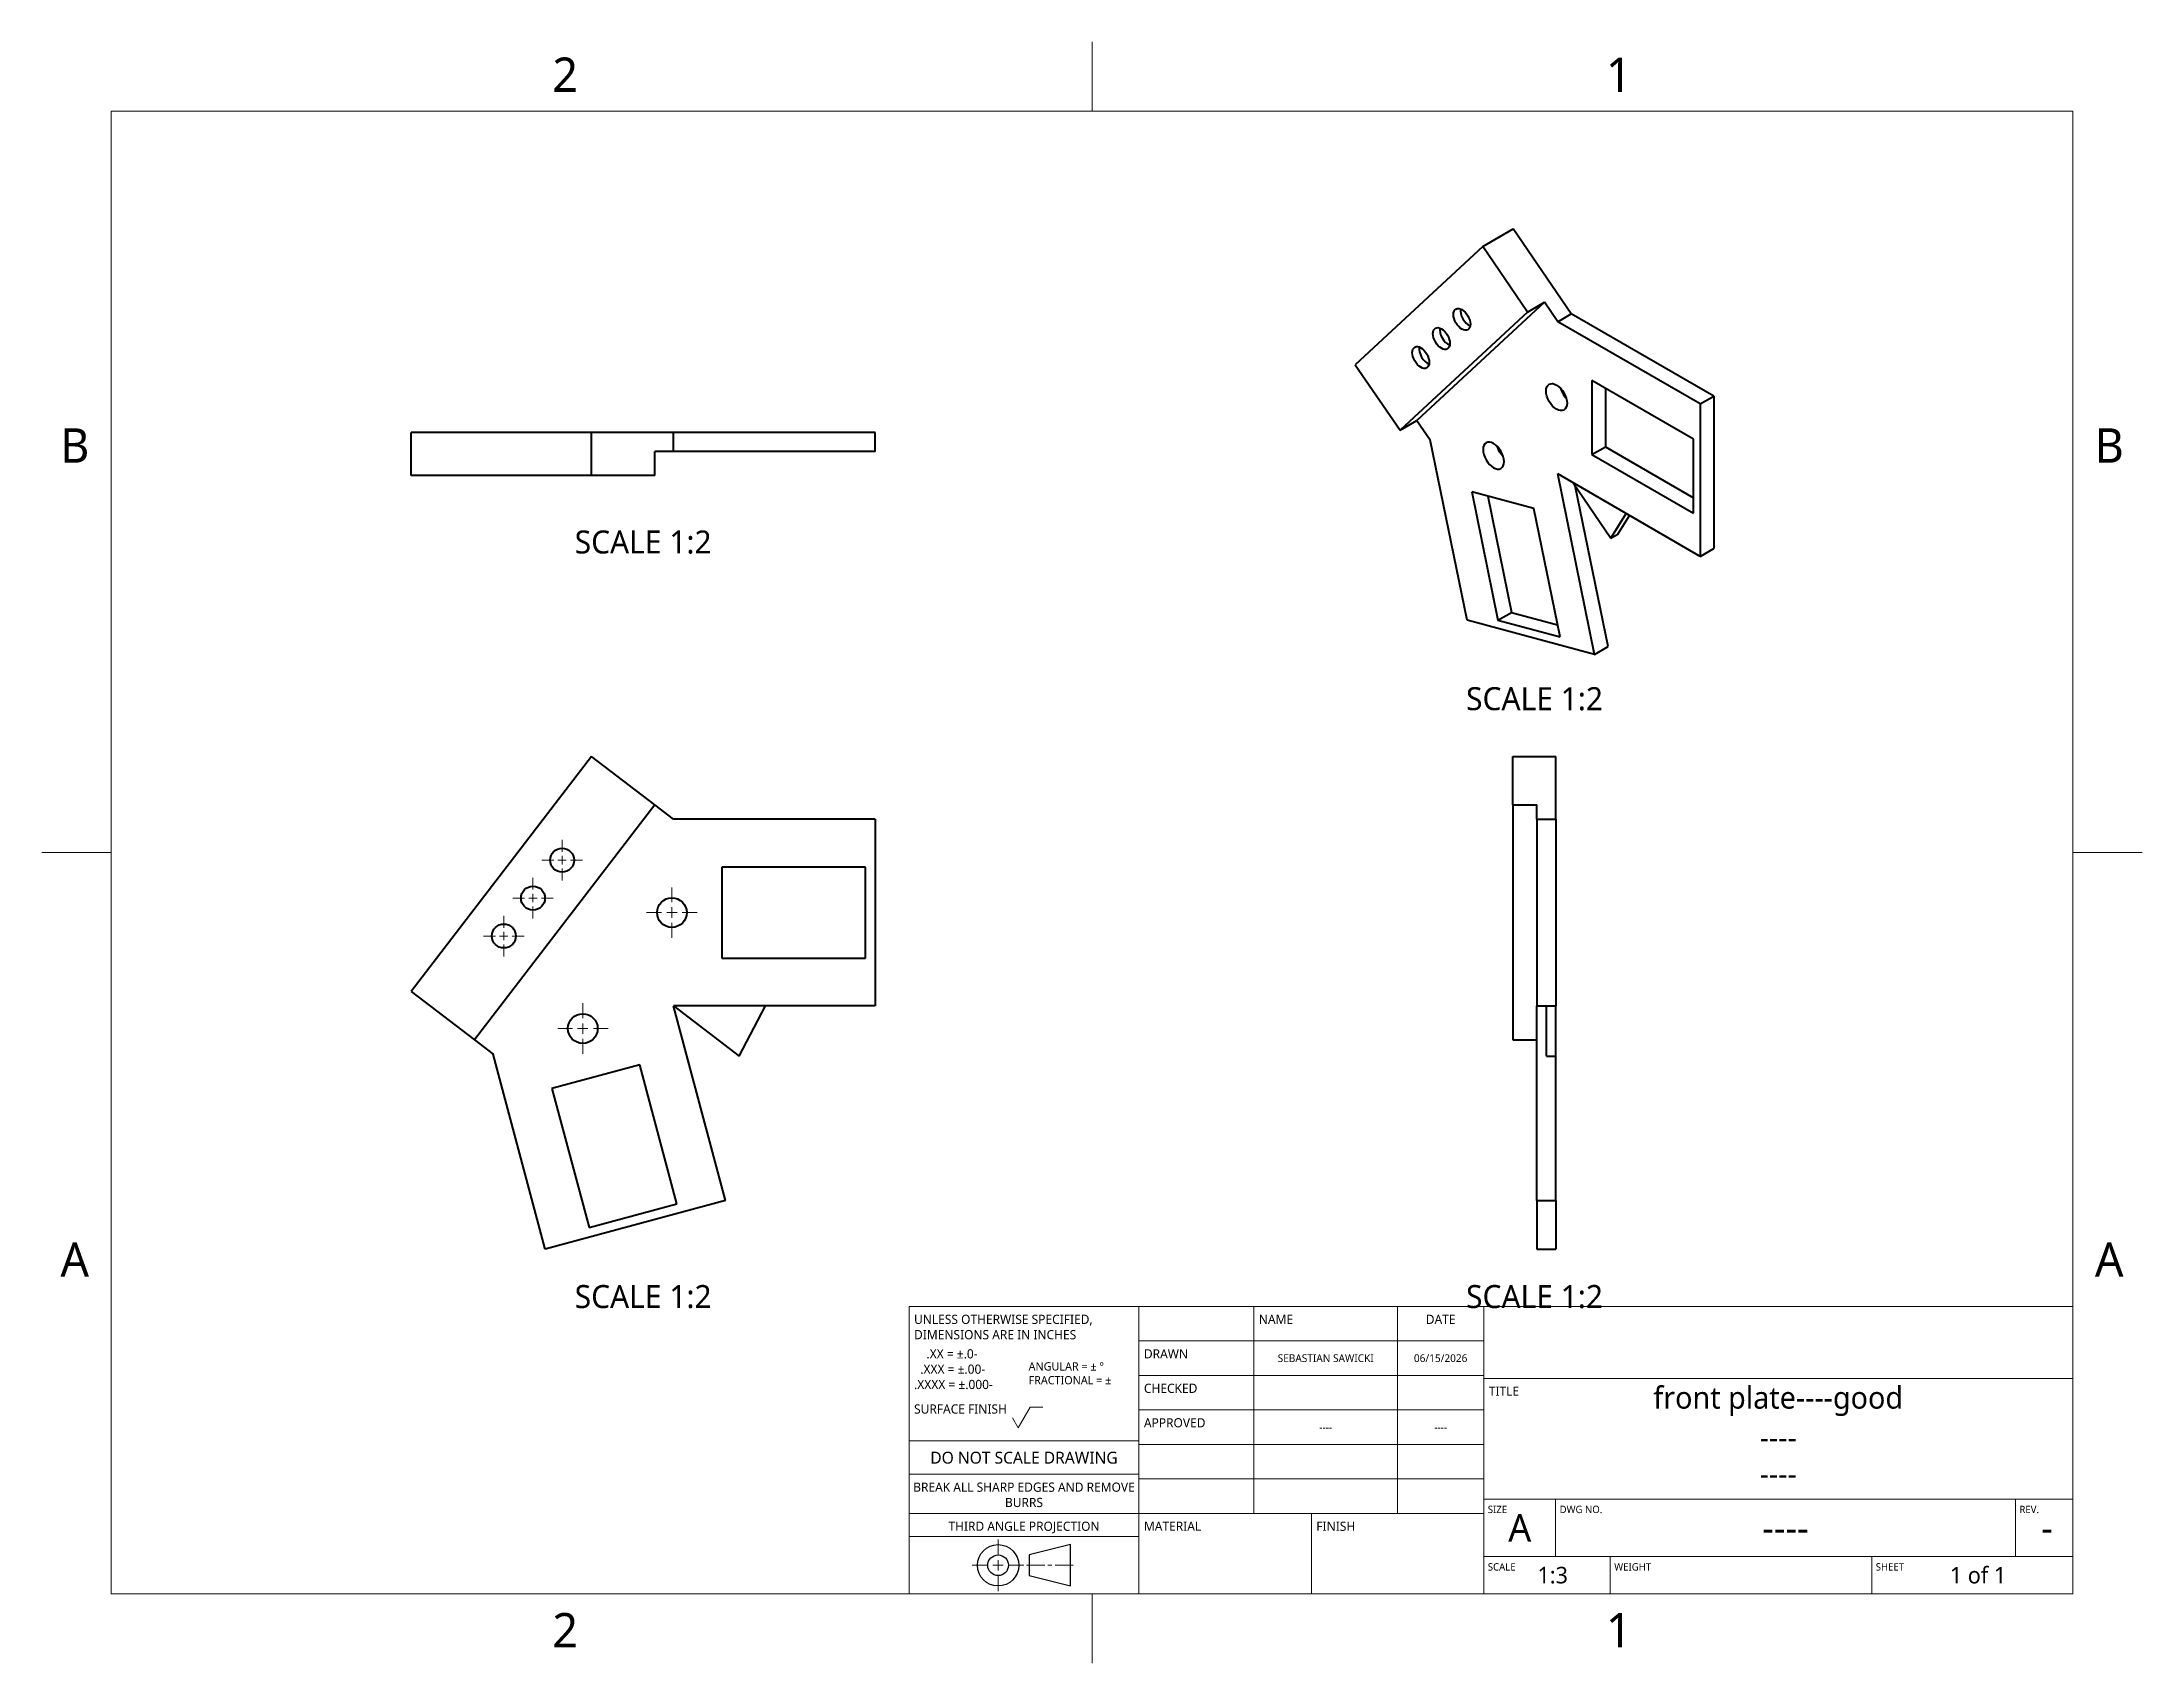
# Model space of a CAD drawing. Header units: inches. Extents: x 0 to 11, y 0 to 8.5.
import ezdxf

# ---------------------------------------------------------------- set-up
doc = ezdxf.new("R2010")
doc.units = ezdxf.units.IN
doc.header["$LTSCALE"] = 0.5
doc.header["$MEASUREMENT"] = 0
doc.linetypes.add('CENTER', pattern=[0.72, 0.45, -0.09, 0.09, -0.09])
for name, color, linetype, lineweight in [('ANNOTATION_TEXT', 7, 'Continuous', 25), ('BORDER_FRAME', 7, 'Continuous', 15), ('BORDER_ZONES', 7, 'Continuous', 15), ('CENTERMARKS', 7, 'Continuous', 13), ('TITLE_BLOCK', 7, 'Continuous', 15), ('Visible', 7, 'Continuous', 40)]:
    doc.layers.add(name, color=color, linetype=linetype, lineweight=lineweight)
doc.styles.add('Onshape-Standard', font='NotoSans-Regular.ttf')
doc.styles.add('Onshape-Standard-Fields', font='')
doc.styles.add('Onshape-Standard-View-Label', font='NotoSans-Regular.ttf', dxfattribs={"height": 0.12})
doc.styles.get('Onshape-Standard-Fields').set_extended_font_data('Noto Sans')

msp = doc.modelspace()

# ---------------------------------------------------------------- linework, layer by layer
at = {"layer": 'BORDER_FRAME'}
for p, q in [((0.399, 0.38), (0.399, 8.12)), ((0.399, 8.12), (10.639, 8.12)), ((10.639, 8.12), (10.639, 0.38)), ((10.639, 0.38), (0.399, 0.38))]:
    msp.add_line(p, q, dxfattribs=at)
at = {"layer": 'BORDER_ZONES'}
for p, q in [((5.519, 8.12), (5.519, 8.481)), ((0.399, 4.25), (0.038, 4.25)), ((10.639, 4.25), (11, 4.25)), ((5.519, 0.38), (5.519, 0.019))]:
    msp.add_line(p, q, dxfattribs=at)
at = {"layer": 'CENTERMARKS', "linetype": 'CENTER'}
for p, q in [((2.753, 4.254), (2.753, 4.316)), ((2.709, 4.21), (2.647, 4.21)), ((2.753, 4.166), (2.753, 4.104)), ((2.797, 4.21), (2.859, 4.21)), ((2.601, 4.056), (2.601, 4.118)), ((3.326, 3.991), (3.326, 4.068)), ((2.557, 4.012), (2.495, 4.012)), ((2.601, 3.968), (2.601, 3.906)), ((2.645, 4.012), (2.707, 4.012)), ((2.449, 3.857), (2.449, 3.92)), ((3.272, 3.936), (3.194, 3.936)), ((3.326, 3.882), (3.326, 3.805)), ((3.38, 3.936), (3.458, 3.936)), ((2.405, 3.814), (2.342, 3.814)), ((2.449, 3.77), (2.449, 3.707)), ((2.492, 3.814), (2.555, 3.814)), ((2.861, 3.385), (2.861, 3.463)), ((2.807, 3.331), (2.73, 3.331)), ((2.916, 3.331), (2.993, 3.331)), ((2.861, 3.277), (2.861, 3.199))]:
    msp.add_line(p, q, dxfattribs=at)
at = {"layer": 'CENTERMARKS', "linetype": 'Continuous'}
for p, q in [((2.731, 4.21), (2.775, 4.21)), ((2.753, 4.188), (2.753, 4.232)), ((2.579, 4.012), (2.623, 4.012)), ((2.601, 3.99), (2.601, 4.034)), ((3.326, 3.909), (3.326, 3.964)), ((3.299, 3.936), (3.353, 3.936)), ((2.427, 3.814), (2.47, 3.814)), ((2.449, 3.792), (2.449, 3.835)), ((2.834, 3.331), (2.888, 3.331)), ((2.861, 3.304), (2.861, 3.358))]:
    msp.add_line(p, q, dxfattribs=at)
at = {"layer": 'TITLE_BLOCK'}
for p, q in [((4.564, 0.38), (4.564, 1.88)), ((4.564, 1.88), (5.764, 1.88)), ((5.764, 0.38), (5.764, 1.88)), ((5.764, 1.88), (7.564, 1.88)), ((6.364, 0.8), (6.364, 1.88)), ((7.114, 0.8), (7.114, 1.88)), ((7.564, 0.38), (7.564, 1.88)), ((7.564, 1.88), (10.639, 1.88)), ((5.764, 1.7), (7.564, 1.7)), ((5.764, 1.52), (7.564, 1.52)), ((7.564, 1.505), (10.639, 1.505)), ((5.134, 1.246), (5.197, 1.355)), ((5.197, 1.355), (5.263, 1.355)), ((5.764, 1.34), (7.564, 1.34)), ((5.104, 1.298), (5.134, 1.246)), ((4.564, 1.178), (5.764, 1.178)), ((5.764, 1.16), (7.564, 1.16)), ((4.564, 1.004), (5.764, 1.004)), ((5.764, 0.98), (7.564, 0.98)), ((4.564, 0.8), (5.764, 0.8)), ((5.764, 0.8), (7.564, 0.8)), ((6.664, 0.38), (6.664, 0.8)), ((7.564, 0.875), (10.639, 0.875)), ((7.939, 0.575), (7.939, 0.875)), ((10.339, 0.575), (10.339, 0.875)), ((4.564, 0.68), (5.764, 0.68)), ((7.564, 0.575), (10.639, 0.575)), ((8.224, 0.38), (8.224, 0.575)), ((9.589, 0.38), (9.589, 0.575)), ((4.564, 0.38), (5.764, 0.38))]:
    msp.add_line(p, q, dxfattribs=at)
at = {"layer": 'TITLE_BLOCK', "lineweight": 15}
for p, q in [((5.029, 0.583), (5.029, 0.664)), ((5.029, 0.556), (5.029, 0.502)), ((4.975, 0.529), (4.894, 0.529)), ((5.056, 0.529), (5.002, 0.529)), ((5.029, 0.475), (5.029, 0.394)), ((5.083, 0.529), (5.164, 0.529)), ((5.272, 0.529), (5.177, 0.529)), ((5.31, 0.529), (5.288, 0.529)), ((5.326, 0.529), (5.42, 0.529))]:
    msp.add_line(p, q, dxfattribs=at)
at = {"layer": 'TITLE_BLOCK', "lineweight": 30}
for p, q in [((5.407, 0.637), (5.191, 0.583)), ((5.191, 0.583), (5.191, 0.475)), ((5.407, 0.421), (5.407, 0.637)), ((5.191, 0.475), (5.407, 0.421))]:
    msp.add_line(p, q, dxfattribs=at)
for radius in [0.108, 0.054]:
    msp.add_circle((5.029, 0.529), radius, dxfattribs=at)
at = {"layer": 'Visible'}
for p, q in [((7.559, 7.413), (7.718, 7.505)), ((8.02, 7.062), (7.718, 7.505)), ((7.559, 7.413), (6.893, 6.796)), ((7.792, 7.071), (7.559, 7.413)), ((7.792, 7.071), (7.127, 6.454)), ((7.881, 7.122), (7.215, 6.505)), ((7.792, 7.071), (7.881, 7.122)), ((7.95, 7.021), (7.881, 7.122)), ((7.95, 7.021), (8.02, 7.062)), ((8.694, 6.592), (7.95, 7.021)), ((8.765, 6.632), (8.02, 7.062)), ((6.893, 6.796), (7.127, 6.454)), ((8.128, 6.714), (8.128, 6.327)), ((8.659, 6.408), (8.128, 6.714)), ((8.199, 6.673), (8.199, 6.368)), ((8.694, 6.592), (8.765, 6.632)), ((8.694, 6.592), (8.694, 5.796)), ((8.765, 6.632), (8.765, 5.837)), ((7.127, 6.454), (7.215, 6.505)), ((7.215, 6.505), (7.284, 6.404)), ((1.965, 6.218), (1.965, 6.443)), ((2.906, 6.443), (1.965, 6.443)), ((3.334, 6.443), (2.906, 6.443)), ((2.906, 6.218), (2.906, 6.443)), ((4.387, 6.443), (3.334, 6.443)), ((3.334, 6.343), (3.334, 6.443)), ((4.387, 6.343), (4.387, 6.443)), ((7.477, 5.463), (7.284, 6.404)), ((8.128, 6.327), (8.199, 6.368)), ((8.199, 6.368), (8.659, 6.102)), ((8.659, 6.021), (8.659, 6.408)), ((3.237, 6.218), (3.237, 6.343)), ((3.334, 6.343), (3.237, 6.343)), ((4.387, 6.343), (3.334, 6.343)), ((8.128, 6.327), (8.659, 6.021)), ((2.906, 6.218), (1.965, 6.218)), ((3.237, 6.218), (2.906, 6.218)), ((8.694, 5.796), (7.95, 6.226)), ((8.142, 5.284), (7.95, 6.226)), ((8.031, 6.179), (8.228, 5.891)), ((8.213, 5.325), (8.041, 6.164)), ((7.501, 6.132), (7.638, 5.462)), ((7.825, 6.046), (7.501, 6.132)), ((7.585, 6.11), (7.709, 5.502)), ((7.962, 5.375), (7.825, 6.046)), ((8.228, 5.891), (8.307, 6.02)), ((8.263, 5.911), (8.324, 6.01)), ((8.228, 5.891), (8.263, 5.911)), ((8.694, 5.796), (8.765, 5.837)), ((7.638, 5.462), (7.709, 5.502)), ((7.709, 5.502), (7.949, 5.438)), ((8.142, 5.284), (7.477, 5.463)), ((7.638, 5.462), (7.962, 5.375)), ((8.142, 5.284), (8.213, 5.325)), ((2.906, 4.752), (1.965, 3.525)), ((3.237, 4.498), (2.906, 4.752)), ((7.716, 4.498), (7.716, 4.752)), ((7.716, 4.752), (7.941, 4.752)), ((7.941, 4.424), (7.941, 4.752)), ((3.237, 4.498), (2.295, 3.272)), ((3.334, 4.424), (3.237, 4.498)), ((7.716, 4.498), (7.841, 4.498)), ((7.716, 4.498), (7.716, 3.272)), ((7.841, 4.424), (7.841, 4.498)), ((4.387, 4.424), (3.334, 4.424)), ((4.387, 4.424), (4.387, 3.449)), ((7.841, 4.424), (7.841, 3.449)), ((7.841, 4.424), (7.941, 4.424)), ((7.941, 4.424), (7.941, 3.449)), ((3.587, 4.174), (3.587, 3.699)), ((4.337, 4.174), (3.587, 4.174)), ((4.337, 3.699), (4.337, 4.174)), ((3.587, 3.699), (4.337, 3.699)), ((1.965, 3.525), (2.295, 3.272)), ((4.387, 3.449), (3.334, 3.449)), ((3.606, 2.433), (3.334, 3.449)), ((3.334, 3.449), (3.677, 3.186)), ((3.677, 3.186), (3.815, 3.449)), ((7.841, 2.433), (7.841, 3.449)), ((7.841, 3.449), (7.941, 3.449)), ((7.891, 3.186), (7.891, 3.449)), ((7.941, 3.186), (7.941, 3.449)), ((2.295, 3.272), (2.393, 3.197)), ((2.665, 2.18), (2.393, 3.197)), ((7.716, 3.272), (7.841, 3.272)), ((7.891, 3.186), (7.941, 3.186)), ((7.941, 2.433), (7.941, 3.186)), ((3.158, 3.141), (2.7, 3.018)), ((3.352, 2.416), (3.158, 3.141)), ((2.7, 3.018), (2.894, 2.293)), ((3.606, 2.433), (2.665, 2.18)), ((2.894, 2.293), (3.352, 2.416)), ((7.841, 2.433), (7.941, 2.433)), ((7.841, 2.433), (7.841, 2.18)), ((7.941, 2.433), (7.941, 2.18)), ((7.841, 2.18), (7.941, 2.18))]:
    msp.add_line(p, q, dxfattribs=at)
for centre, radius in [((2.753, 4.21), 0.0625), ((2.601, 4.012), 0.0625), ((3.326, 3.936), 0.0775), ((2.449, 3.814), 0.0625), ((2.861, 3.331), 0.0775)]:
    msp.add_circle(centre, radius, dxfattribs=at)
for centre, major_axis in [((7.45, 7.033), (0.0312, -0.0541)), ((7.343, 6.933), (0.0312, -0.0541)), ((7.235, 6.834), (0.0312, -0.0541)), ((7.944, 6.627), (0.0387, -0.0671))]:
    msp.add_ellipse(centre, major_axis=major_axis, ratio=0.57735, dxfattribs=at)
for centre, major_axis, start_param, end_param in [((7.486, 7.054), (0.0312, -0.0541), 10.026042, 11.965106), ((7.378, 6.954), (0.0312, -0.0541), 10.026042, 11.965106), ((7.271, 6.854), (0.0312, -0.0541), 10.026042, 11.965106), ((8.015, 6.668), (0.0387, -0.0671), 10.573878, 11.417271)]:
    msp.add_ellipse(centre, major_axis=major_axis, ratio=0.57735, start_param=start_param, end_param=end_param, dxfattribs=at)
at = {"layer": 'Visible', "extrusion": (0, 0, -1)}
msp.add_ellipse((7.615, 6.322), major_axis=(-0.0387, 0.0671), ratio=0.57735, dxfattribs=at)
msp.add_ellipse((7.686, 6.363), major_axis=(-0.0387, 0.0671), ratio=0.57735, start_param=10.573878, end_param=11.417271, dxfattribs=at)

# ---------------------------------------------------------------- texts
at = {"layer": 'ANNOTATION_TEXT', "color": 7, "char_height": 0.12, "attachment_point": 2, "style": 'Onshape-Standard-View-Label'}
for insert in [(3.176, 5.931), (7.829, 5.113), (3.176, 1.992), (7.829, 1.992)]:
    msp.add_mtext('SCALE 1:2', dxfattribs=dict(at, insert=insert))
at = {"layer": 'BORDER_ZONES', "char_height": 0.18, "attachment_point": 5, "style": 'Onshape-Standard'}
for s, insert in [('2', (2.769, 8.31)), ('1', (8.269, 8.31)), ('B', (0.209, 6.375)), ('B', (10.829, 6.375)), ('A', (0.209, 2.125)), ('A', (10.829, 2.125)), ('2', (2.769, 0.19)), ('1', (8.269, 0.19))]:
    msp.add_mtext(s, dxfattribs=dict(at, insert=insert))
at = {"layer": 'TITLE_BLOCK'}
for s, insert, char_height, width, attachment_point, style in [('UNLESS OTHERWISE SPECIFIED, DIMENSIONS ARE IN INCHES', (4.59, 1.837), 0.048, 1.176, 1, 'Onshape-Standard'), ('NAME', (6.39, 1.837), 0.048, 0.735, 1, 'Onshape-Standard'), ('DATE', (7.339, 1.837), 0.048, 0.441, 2, 'Onshape-Standard'), ('    .XX = ±.0-^J  .XXX = ±.00-^J.XXXX = ±.000-', (4.59, 1.657), 0.048, 0.588, 1, 'Onshape-Standard'), ('DRAWN', (5.79, 1.657), 0.048, 0.588, 1, 'Onshape-Standard'), ('^JANGULAR = ± °^JFRACTIONAL = ±', (5.188, 1.661), 0.0432, 0.588, 1, 'Onshape-Standard'), ('SEBASTIAN SAWICKI', (6.739, 1.61), 0.04032, 0.75, 5, 'Onshape-Standard-Fields'), ('06/15/2026', (7.339, 1.61), 0.0403, 0.45, 5, 'Onshape-Standard-Fields'), ('CHECKED', (5.79, 1.477), 0.048, 0.588, 1, 'Onshape-Standard'), ('TITLE', (7.59, 1.462), 0.048, 0.3675, 1, 'Onshape-Standard'), ('front plate----good', (9.101, 1.385), 0.1152, 2.775, 5, 'Onshape-Standard-Fields'), ('SURFACE FINISH', (4.59, 1.369), 0.048, 0.588, 1, 'Onshape-Standard'), ('APPROVED', (5.79, 1.297), 0.048, 0.588, 1, 'Onshape-Standard'), ('----', (6.739, 1.25), 0.0403, 0.75, 5, 'Onshape-Standard-Fields'), ('----', (7.339, 1.25), 0.0403, 0.45, 5, 'Onshape-Standard-Fields'), ('DO NOT SCALE DRAWING', (5.164, 1.122), 0.0624, 1.176, 2, 'Onshape-Standard'), ('----', (9.101, 1.196), 0.1152, 2.775, 5, 'Onshape-Standard-Fields'), ('----', (9.101, 1.007), 0.1152, 2.775, 5, 'Onshape-Standard-Fields'), ('BREAK ALL SHARP EDGES AND REMOVE BURRS', (5.164, 0.961), 0.048, 1.176, 2, 'Onshape-Standard'), ('SIZE', (7.585, 0.84), 0.0384, 0.3675, 1, 'Onshape-Standard'), ('A', (7.752, 0.725), 0.144, 0.375, 5, 'Onshape-Standard-Fields'), ('DWG NO.', (7.96, 0.84), 0.0384, 2.352, 1, 'Onshape-Standard'), ('REV.', (10.36, 0.84), 0.0384, 0.294, 1, 'Onshape-Standard'), ('THIRD ANGLE PROJECTION', (5.164, 0.757), 0.048, 1.176, 2, 'Onshape-Standard'), ('MATERIAL', (5.79, 0.757), 0.048, 0.882, 1, 'Onshape-Standard'), ('FINISH', (6.69, 0.757), 0.048, 0.882, 1, 'Onshape-Standard'), ('----', (9.139, 0.725), 0.144, 2.4, 5, 'Onshape-Standard-Fields'), ('-', (10.504, 0.725), 0.144, 0.27, 5, 'Onshape-Standard-Fields'), ('SCALE', (7.585, 0.54), 0.0384, 0.6468, 1, 'Onshape-Standard'), ('1:3', (7.924, 0.477), 0.0864, 0.6, 5, 'Onshape-Standard-Fields'), ('WEIGHT', (8.245, 0.54), 0.0384, 1.3377, 1, 'Onshape-Standard'), ('SHEET', (9.61, 0.54), 0.0384, 1.029, 1, 'Onshape-Standard'), ('1 of 1', (10.144, 0.477), 0.0864, 0.99, 5, 'Onshape-Standard-Fields')]:
    msp.add_mtext(s, dxfattribs=dict(at, insert=insert, char_height=char_height, width=width, attachment_point=attachment_point, style=style))

doc.saveas('drawing.dxf')
